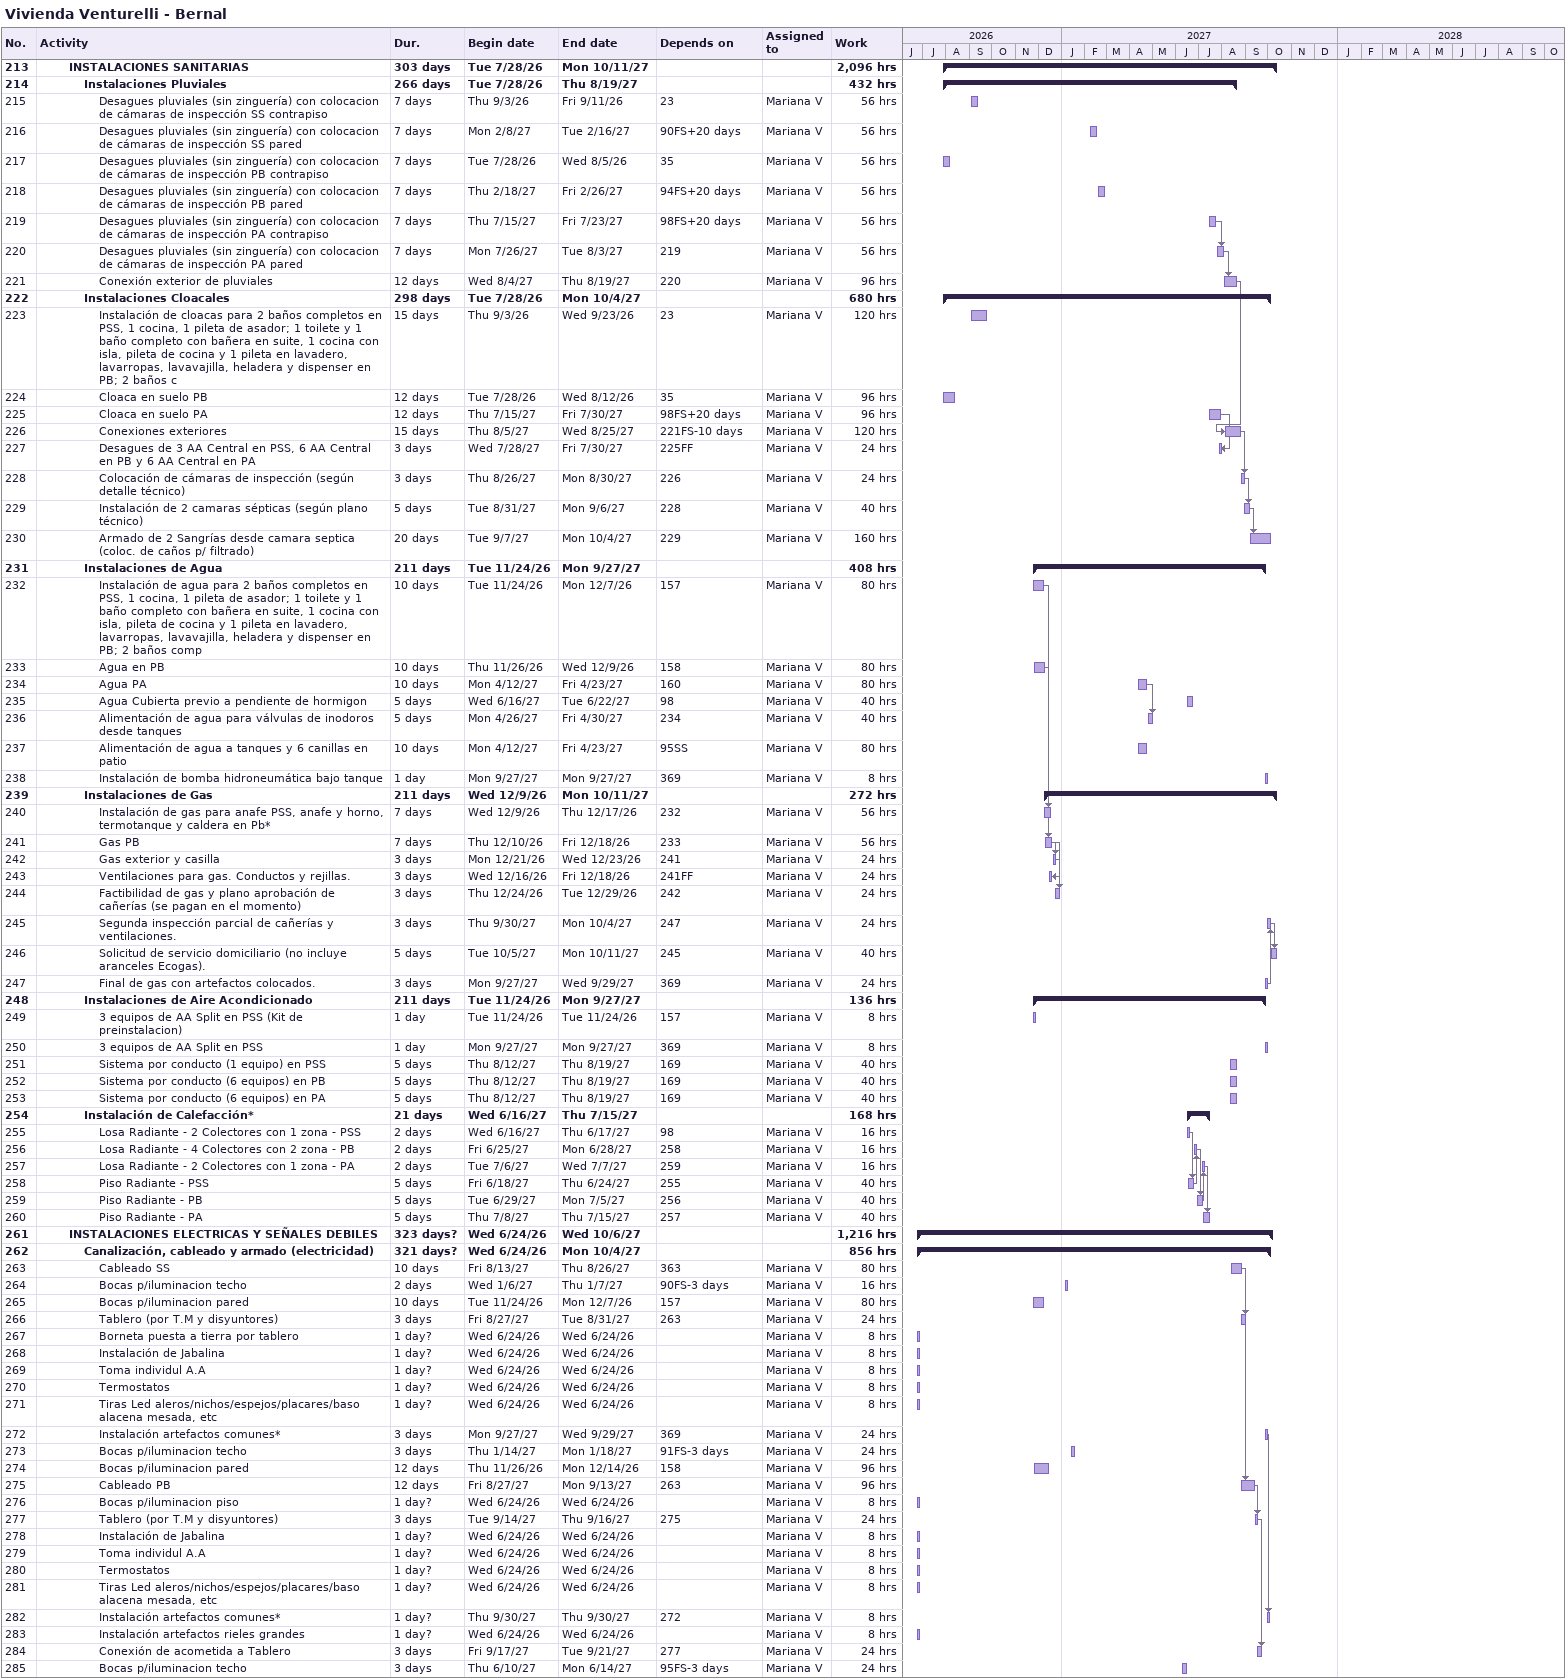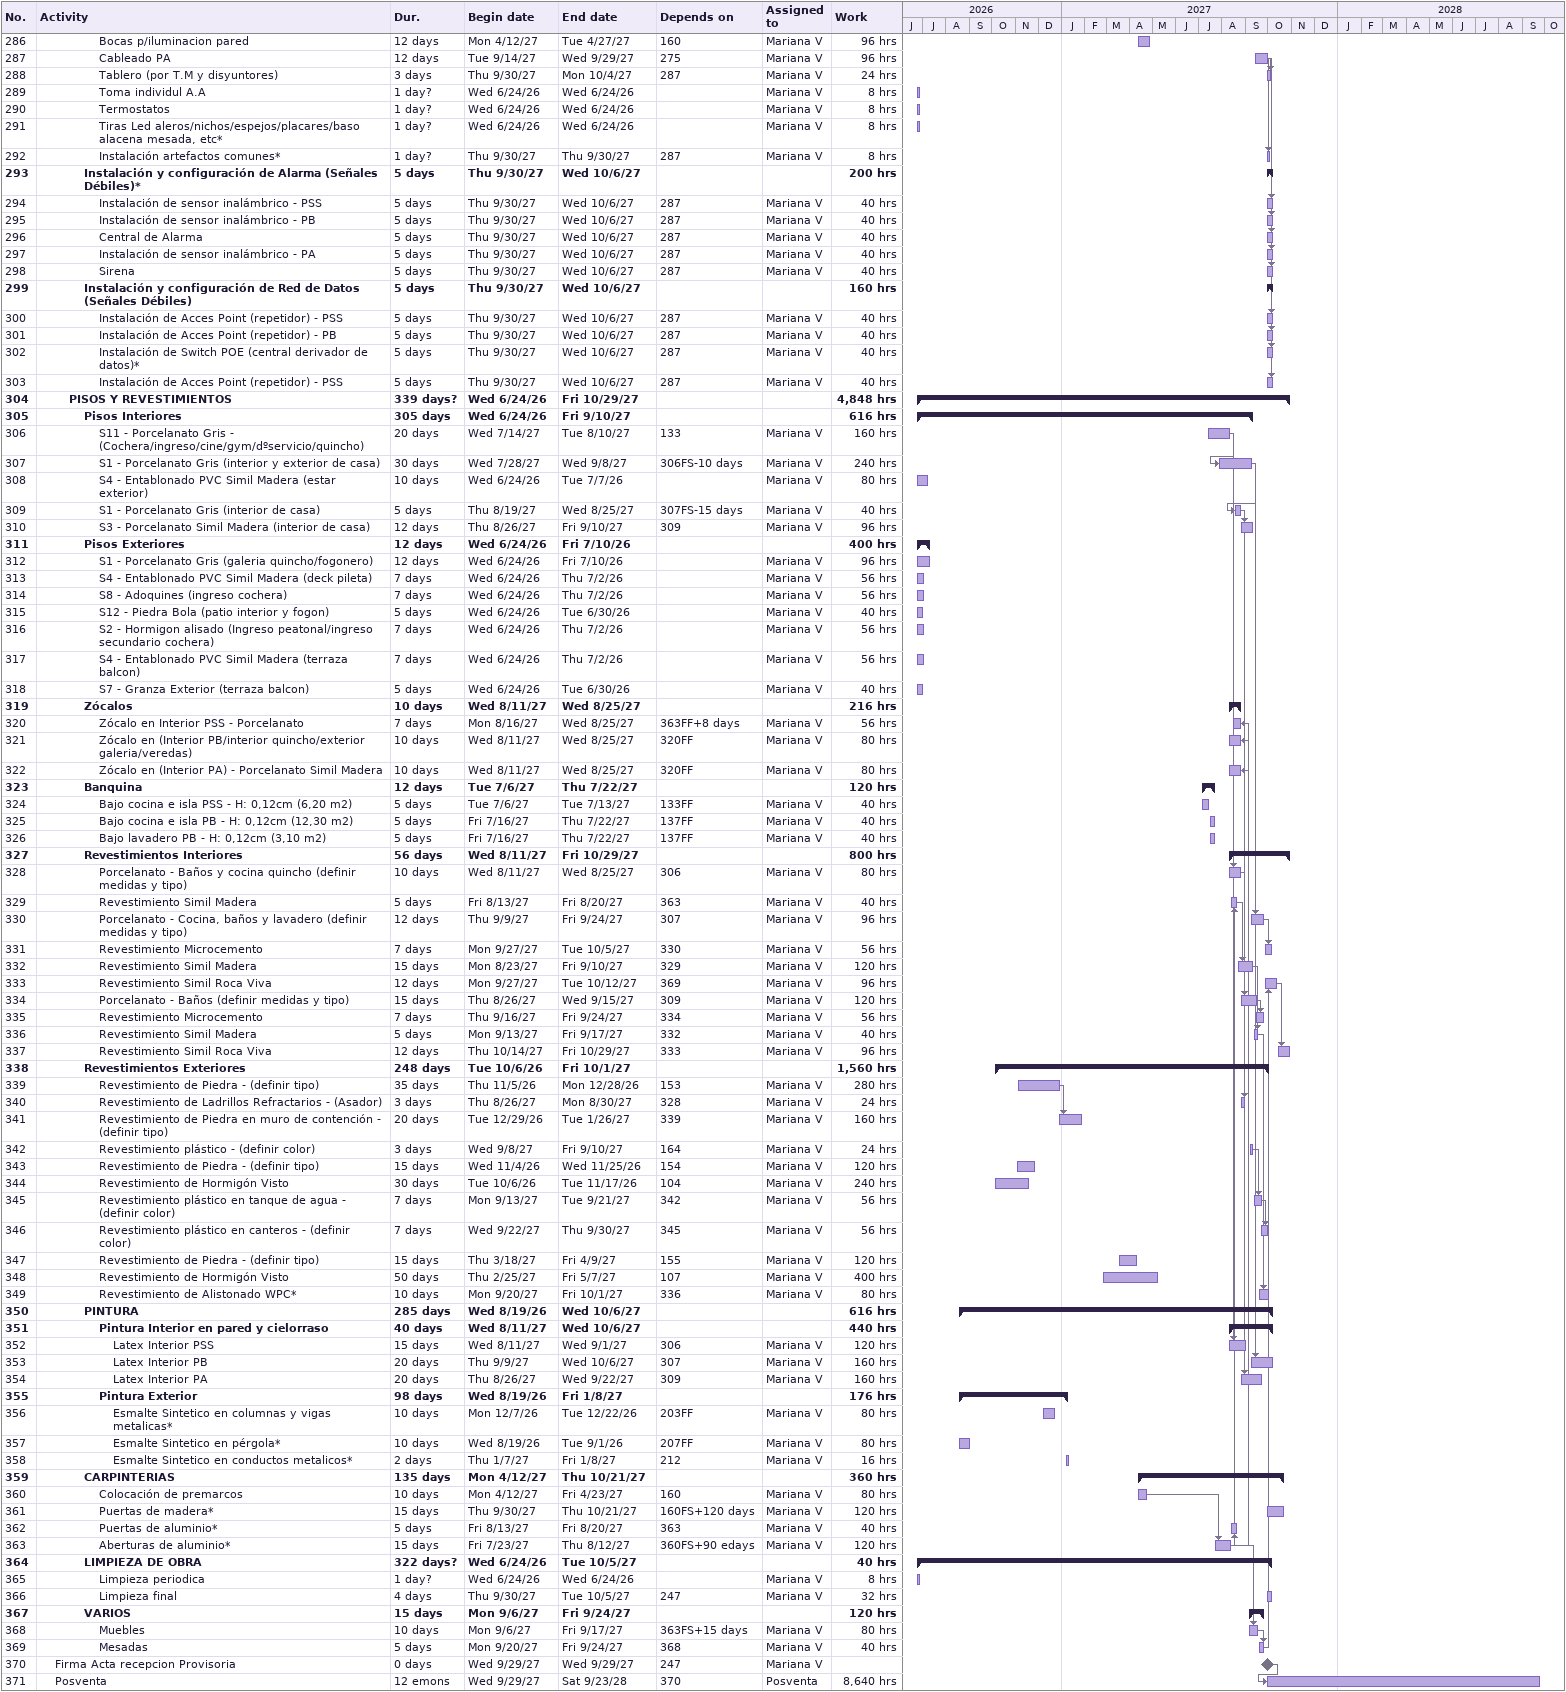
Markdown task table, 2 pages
Vivienda Venturelli - Bernal

| ID | Level | Task | Duration | Start | Finish | Predecessors | Resources | Work (h) |
|---|---|---|---|---|---|---|---|---|
| 213 | 3 | **INSTALACIONES SANITARIAS** | 303d | 2026-07-28 | 2027-10-11 |  |  | 2096 |
| 214 | 4 | **Instalaciones Pluviales** | 266d | 2026-07-28 | 2027-08-19 |  |  | 432 |
| 215 | 5 | Desagues pluviales (sin zinguería) con colocacion de cámaras de inspección SS contrapiso | 7d | 2026-09-03 | 2026-09-11 | 23 | Mariana V | 56 |
| 216 | 5 | Desagues pluviales (sin zinguería) con colocacion de cámaras de inspección SS pared | 7d | 2027-02-08 | 2027-02-16 | 90FS+20d | Mariana V | 56 |
| 217 | 5 | Desagues pluviales (sin zinguería) con colocacion de cámaras de inspección PB contrapiso | 7d | 2026-07-28 | 2026-08-05 | 35 | Mariana V | 56 |
| 218 | 5 | Desagues pluviales (sin zinguería) con colocacion de cámaras de inspección PB pared | 7d | 2027-02-18 | 2027-02-26 | 94FS+20d | Mariana V | 56 |
| 219 | 5 | Desagues pluviales (sin zinguería) con colocacion de cámaras de inspección PA contrapiso | 7d | 2027-07-15 | 2027-07-23 | 98FS+20d | Mariana V | 56 |
| 220 | 5 | Desagues pluviales (sin zinguería) con colocacion de cámaras de inspección PA pared | 7d | 2027-07-26 | 2027-08-03 | 219 | Mariana V | 56 |
| 221 | 5 | Conexión exterior de pluviales | 12d | 2027-08-04 | 2027-08-19 | 220 | Mariana V | 96 |
| 222 | 4 | **Instalaciones Cloacales** | 298d | 2026-07-28 | 2027-10-04 |  |  | 680 |
| 223 | 5 | Instalación de cloacas para 2 baños completos en PSS, 1 cocina, 1 pileta de asador; 1 toilete y 1 baño completo con bañera en suite, 1 cocina con isla, pileta de cocina y 1 pileta en lavadero, lavarropas, lavavajilla, heladera y dispenser en PB; 2 baños c | 15d | 2026-09-03 | 2026-09-23 | 23 | Mariana V | 120 |
| 224 | 5 | Cloaca en suelo PB | 12d | 2026-07-28 | 2026-08-12 | 35 | Mariana V | 96 |
| 225 | 5 | Cloaca en suelo PA | 12d | 2027-07-15 | 2027-07-30 | 98FS+20d | Mariana V | 96 |
| 226 | 5 | Conexiones exteriores | 15d | 2027-08-05 | 2027-08-25 | 221FS-10d | Mariana V | 120 |
| 227 | 5 | Desagues de 3 AA Central en PSS, 6 AA Central en PB y 6 AA Central en PA | 3d | 2027-07-28 | 2027-07-30 | 225FF | Mariana V | 24 |
| 228 | 5 | Colocación de cámaras de inspección (según detalle técnico) | 3d | 2027-08-26 | 2027-08-30 | 226 | Mariana V | 24 |
| 229 | 5 | Instalación de 2 camaras sépticas (según plano técnico) | 5d | 2027-08-31 | 2027-09-06 | 228 | Mariana V | 40 |
| 230 | 5 | Armado de 2 Sangrías desde camara septica (coloc. de caños p/ filtrado) | 20d | 2027-09-07 | 2027-10-04 | 229 | Mariana V | 160 |
| 231 | 4 | **Instalaciones de Agua** | 211d | 2026-11-24 | 2027-09-27 |  |  | 408 |
| 232 | 5 | Instalación de agua para 2 baños completos en PSS, 1 cocina, 1 pileta de asador; 1 toilete y 1 baño completo con bañera en suite, 1 cocina con isla, pileta de cocina y 1 pileta en lavadero, lavarropas, lavavajilla, heladera y dispenser en PB; 2 baños comp | 10d | 2026-11-24 | 2026-12-07 | 157 | Mariana V | 80 |
| 233 | 5 | Agua en PB | 10d | 2026-11-26 | 2026-12-09 | 158 | Mariana V | 80 |
| 234 | 5 | Agua PA | 10d | 2027-04-12 | 2027-04-23 | 160 | Mariana V | 80 |
| 235 | 5 | Agua Cubierta previo a pendiente de hormigon | 5d | 2027-06-16 | 2027-06-22 | 98 | Mariana V | 40 |
| 236 | 5 | Alimentación de agua para válvulas de inodoros desde tanques | 5d | 2027-04-26 | 2027-04-30 | 234 | Mariana V | 40 |
| 237 | 5 | Alimentación de agua a tanques y 6 canillas en patio | 10d | 2027-04-12 | 2027-04-23 | 95SS | Mariana V | 80 |
| 238 | 5 | Instalación de bomba hidroneumática bajo tanque | 1d | 2027-09-27 | 2027-09-27 | 369 | Mariana V | 8 |
| 239 | 4 | **Instalaciones de Gas** | 211d | 2026-12-09 | 2027-10-11 |  |  | 272 |
| 240 | 5 | Instalación de gas para anafe PSS, anafe y horno, termotanque y caldera en Pb* | 7d | 2026-12-09 | 2026-12-17 | 232 | Mariana V | 56 |
| 241 | 5 | Gas PB | 7d | 2026-12-10 | 2026-12-18 | 233 | Mariana V | 56 |
| 242 | 5 | Gas exterior y casilla | 3d | 2026-12-21 | 2026-12-23 | 241 | Mariana V | 24 |
| 243 | 5 | Ventilaciones para gas. Conductos y rejillas. | 3d | 2026-12-16 | 2026-12-18 | 241FF | Mariana V | 24 |
| 244 | 5 | Factibilidad de gas y plano aprobación de cañerías (se pagan en el momento) | 3d | 2026-12-24 | 2026-12-29 | 242 | Mariana V | 24 |
| 245 | 5 | Segunda inspección parcial de cañerías y ventilaciones. | 3d | 2027-09-30 | 2027-10-04 | 247 | Mariana V | 24 |
| 246 | 5 | Solicitud de servicio domiciliario (no incluye aranceles Ecogas). | 5d | 2027-10-05 | 2027-10-11 | 245 | Mariana V | 40 |
| 247 | 5 | Final de gas con artefactos colocados. | 3d | 2027-09-27 | 2027-09-29 | 369 | Mariana V | 24 |
| 248 | 4 | **Instalaciones de Aire Acondicionado** | 211d | 2026-11-24 | 2027-09-27 |  |  | 136 |
| 249 | 5 | 3 equipos de AA Split en PSS (Kit de preinstalacion) | 1d | 2026-11-24 | 2026-11-24 | 157 | Mariana V | 8 |
| 250 | 5 | 3 equipos de AA Split en PSS | 1d | 2027-09-27 | 2027-09-27 | 369 | Mariana V | 8 |
| 251 | 5 | Sistema por conducto (1 equipo) en PSS | 5d | 2027-08-12 | 2027-08-19 | 169 | Mariana V | 40 |
| 252 | 5 | Sistema por conducto (6 equipos) en PB | 5d | 2027-08-12 | 2027-08-19 | 169 | Mariana V | 40 |
| 253 | 5 | Sistema por conducto (6 equipos) en PA | 5d | 2027-08-12 | 2027-08-19 | 169 | Mariana V | 40 |
| 254 | 4 | **Instalación de Calefacción*** | 21d | 2027-06-16 | 2027-07-15 |  |  | 168 |
| 255 | 5 | Losa Radiante - 2 Colectores con 1 zona - PSS | 2d | 2027-06-16 | 2027-06-17 | 98 | Mariana V | 16 |
| 256 | 5 | Losa Radiante - 4 Colectores con 2 zona - PB | 2d | 2027-06-25 | 2027-06-28 | 258 | Mariana V | 16 |
| 257 | 5 | Losa Radiante - 2 Colectores con 1 zona - PA | 2d | 2027-07-06 | 2027-07-07 | 259 | Mariana V | 16 |
| 258 | 5 | Piso Radiante - PSS | 5d | 2027-06-18 | 2027-06-24 | 255 | Mariana V | 40 |
| 259 | 5 | Piso Radiante - PB | 5d | 2027-06-29 | 2027-07-05 | 256 | Mariana V | 40 |
| 260 | 5 | Piso Radiante - PA | 5d | 2027-07-08 | 2027-07-15 | 257 | Mariana V | 40 |
| 261 | 3 | **INSTALACIONES ELECTRICAS Y SEÑALES DEBILES** | 323d? | 2026-06-24 | 2027-10-06 |  |  | 1216 |
| 262 | 4 | **Canalización, cableado y armado (electricidad)** | 321d? | 2026-06-24 | 2027-10-04 |  |  | 856 |
| 263 | 5 | Cableado SS | 10d | 2027-08-13 | 2027-08-26 | 363 | Mariana V | 80 |
| 264 | 5 | Bocas p/iluminacion techo | 2d | 2027-01-06 | 2027-01-07 | 90FS-3d | Mariana V | 16 |
| 265 | 5 | Bocas p/iluminacion pared | 10d | 2026-11-24 | 2026-12-07 | 157 | Mariana V | 80 |
| 266 | 5 | Tablero (por T.M y disyuntores) | 3d | 2027-08-27 | 2027-08-31 | 263 | Mariana V | 24 |
| 267 | 5 | Borneta puesta a tierra por tablero | 1d? | 2026-06-24 | 2026-06-24 |  | Mariana V | 8 |
| 268 | 5 | Instalación de Jabalina | 1d? | 2026-06-24 | 2026-06-24 |  | Mariana V | 8 |
| 269 | 5 | Toma individul A.A | 1d? | 2026-06-24 | 2026-06-24 |  | Mariana V | 8 |
| 270 | 5 | Termostatos | 1d? | 2026-06-24 | 2026-06-24 |  | Mariana V | 8 |
| 271 | 5 | Tiras Led aleros/nichos/espejos/placares/baso alacena mesada, etc | 1d? | 2026-06-24 | 2026-06-24 |  | Mariana V | 8 |
| 272 | 5 | Instalación artefactos comunes* | 3d | 2027-09-27 | 2027-09-29 | 369 | Mariana V | 24 |
| 273 | 5 | Bocas p/iluminacion techo | 3d | 2027-01-14 | 2027-01-18 | 91FS-3d | Mariana V | 24 |
| 274 | 5 | Bocas p/iluminacion pared | 12d | 2026-11-26 | 2026-12-14 | 158 | Mariana V | 96 |
| 275 | 5 | Cableado PB | 12d | 2027-08-27 | 2027-09-13 | 263 | Mariana V | 96 |
| 276 | 5 | Bocas p/iluminacion piso | 1d? | 2026-06-24 | 2026-06-24 |  | Mariana V | 8 |
| 277 | 5 | Tablero (por T.M y disyuntores) | 3d | 2027-09-14 | 2027-09-16 | 275 | Mariana V | 24 |
| 278 | 5 | Instalación de Jabalina | 1d? | 2026-06-24 | 2026-06-24 |  | Mariana V | 8 |
| 279 | 5 | Toma individul A.A | 1d? | 2026-06-24 | 2026-06-24 |  | Mariana V | 8 |
| 280 | 5 | Termostatos | 1d? | 2026-06-24 | 2026-06-24 |  | Mariana V | 8 |
| 281 | 5 | Tiras Led aleros/nichos/espejos/placares/baso alacena mesada, etc | 1d? | 2026-06-24 | 2026-06-24 |  | Mariana V | 8 |
| 282 | 5 | Instalación artefactos comunes* | 1d? | 2027-09-30 | 2027-09-30 | 272 | Mariana V | 8 |
| 283 | 5 | Instalación artefactos rieles grandes | 1d? | 2026-06-24 | 2026-06-24 |  | Mariana V | 8 |
| 284 | 5 | Conexión de acometida a Tablero | 3d | 2027-09-17 | 2027-09-21 | 277 | Mariana V | 24 |
| 285 | 5 | Bocas p/iluminacion techo | 3d | 2027-06-10 | 2027-06-14 | 95FS-3d | Mariana V | 24 |
| 286 | 5 | Bocas p/iluminacion pared | 12d | 2027-04-12 | 2027-04-27 | 160 | Mariana V | 96 |
| 287 | 5 | Cableado PA | 12d | 2027-09-14 | 2027-09-29 | 275 | Mariana V | 96 |
| 288 | 5 | Tablero (por T.M y disyuntores) | 3d | 2027-09-30 | 2027-10-04 | 287 | Mariana V | 24 |
| 289 | 5 | Toma individul A.A | 1d? | 2026-06-24 | 2026-06-24 |  | Mariana V | 8 |
| 290 | 5 | Termostatos | 1d? | 2026-06-24 | 2026-06-24 |  | Mariana V | 8 |
| 291 | 5 | Tiras Led aleros/nichos/espejos/placares/baso alacena mesada, etc* | 1d? | 2026-06-24 | 2026-06-24 |  | Mariana V | 8 |
| 292 | 5 | Instalación artefactos comunes* | 1d? | 2027-09-30 | 2027-09-30 | 287 | Mariana V | 8 |
| 293 | 4 | **Instalación y configuración de Alarma (Señales Débiles)*** | 5d | 2027-09-30 | 2027-10-06 |  |  | 200 |
| 294 | 5 | Instalación de sensor inalámbrico - PSS | 5d | 2027-09-30 | 2027-10-06 | 287 | Mariana V | 40 |
| 295 | 5 | Instalación de sensor inalámbrico - PB | 5d | 2027-09-30 | 2027-10-06 | 287 | Mariana V | 40 |
| 296 | 5 | Central de Alarma | 5d | 2027-09-30 | 2027-10-06 | 287 | Mariana V | 40 |
| 297 | 5 | Instalación de sensor inalámbrico - PA | 5d | 2027-09-30 | 2027-10-06 | 287 | Mariana V | 40 |
| 298 | 5 | Sirena | 5d | 2027-09-30 | 2027-10-06 | 287 | Mariana V | 40 |
| 299 | 4 | **Instalación y configuración de Red de Datos (Señales Débiles)** | 5d | 2027-09-30 | 2027-10-06 |  |  | 160 |
| 300 | 5 | Instalación de Acces Point (repetidor) - PSS | 5d | 2027-09-30 | 2027-10-06 | 287 | Mariana V | 40 |
| 301 | 5 | Instalación de Acces Point (repetidor) - PB | 5d | 2027-09-30 | 2027-10-06 | 287 | Mariana V | 40 |
| 302 | 5 | Instalación de Switch POE (central derivador de datos)* | 5d | 2027-09-30 | 2027-10-06 | 287 | Mariana V | 40 |
| 303 | 5 | Instalación de Acces Point (repetidor) - PSS | 5d | 2027-09-30 | 2027-10-06 | 287 | Mariana V | 40 |
| 304 | 3 | **PISOS Y REVESTIMIENTOS** | 339d? | 2026-06-24 | 2027-10-29 |  |  | 4848 |
| 305 | 4 | **Pisos Interiores** | 305d | 2026-06-24 | 2027-09-10 |  |  | 616 |
| 306 | 5 | S11 - Porcelanato Gris - (Cochera/ingreso/cine/gym/dºservicio/quincho) | 20d | 2027-07-14 | 2027-08-10 | 133 | Mariana V | 160 |
| 307 | 5 | S1 - Porcelanato Gris (interior y exterior de casa) | 30d | 2027-07-28 | 2027-09-08 | 306FS-10d | Mariana V | 240 |
| 308 | 5 | S4 - Entablonado PVC Simil Madera (estar exterior) | 10d | 2026-06-24 | 2026-07-07 |  | Mariana V | 80 |
| 309 | 5 | S1 - Porcelanato Gris (interior de casa) | 5d | 2027-08-19 | 2027-08-25 | 307FS-15d | Mariana V | 40 |
| 310 | 5 | S3 - Porcelanato Simil Madera (interior de casa) | 12d | 2027-08-26 | 2027-09-10 | 309 | Mariana V | 96 |
| 311 | 4 | **Pisos Exteriores** | 12d | 2026-06-24 | 2026-07-10 |  |  | 400 |
| 312 | 5 | S1 - Porcelanato Gris (galeria quincho/fogonero) | 12d | 2026-06-24 | 2026-07-10 |  | Mariana V | 96 |
| 313 | 5 | S4 - Entablonado PVC Simil Madera (deck pileta) | 7d | 2026-06-24 | 2026-07-02 |  | Mariana V | 56 |
| 314 | 5 | S8 - Adoquines (ingreso cochera) | 7d | 2026-06-24 | 2026-07-02 |  | Mariana V | 56 |
| 315 | 5 | S12 - Piedra Bola (patio interior y fogon) | 5d | 2026-06-24 | 2026-06-30 |  | Mariana V | 40 |
| 316 | 5 | S2 - Hormigon alisado (Ingreso peatonal/ingreso secundario cochera) | 7d | 2026-06-24 | 2026-07-02 |  | Mariana V | 56 |
| 317 | 5 | S4 - Entablonado PVC Simil Madera (terraza balcon) | 7d | 2026-06-24 | 2026-07-02 |  | Mariana V | 56 |
| 318 | 5 | S7 - Granza Exterior (terraza balcon) | 5d | 2026-06-24 | 2026-06-30 |  | Mariana V | 40 |
| 319 | 4 | **Zócalos** | 10d | 2027-08-11 | 2027-08-25 |  |  | 216 |
| 320 | 5 | Zócalo en Interior PSS - Porcelanato | 7d | 2027-08-16 | 2027-08-25 | 363FF+8d | Mariana V | 56 |
| 321 | 5 | Zócalo en (Interior PB/interior quincho/exterior galeria/veredas) | 10d | 2027-08-11 | 2027-08-25 | 320FF | Mariana V | 80 |
| 322 | 5 | Zócalo en (Interior PA) - Porcelanato Simil Madera | 10d | 2027-08-11 | 2027-08-25 | 320FF | Mariana V | 80 |
| 323 | 4 | **Banquina** | 12d | 2027-07-06 | 2027-07-22 |  |  | 120 |
| 324 | 5 | Bajo cocina e isla PSS - H: 0,12cm (6,20 m2) | 5d | 2027-07-06 | 2027-07-13 | 133FF | Mariana V | 40 |
| 325 | 5 | Bajo cocina e isla PB - H: 0,12cm (12,30 m2) | 5d | 2027-07-16 | 2027-07-22 | 137FF | Mariana V | 40 |
| 326 | 5 | Bajo lavadero PB - H: 0,12cm (3,10 m2) | 5d | 2027-07-16 | 2027-07-22 | 137FF | Mariana V | 40 |
| 327 | 4 | **Revestimientos Interiores** | 56d | 2027-08-11 | 2027-10-29 |  |  | 800 |
| 328 | 5 | Porcelanato - Baños y cocina quincho (definir medidas y tipo) | 10d | 2027-08-11 | 2027-08-25 | 306 | Mariana V | 80 |
| 329 | 5 | Revestimiento Simil Madera | 5d | 2027-08-13 | 2027-08-20 | 363 | Mariana V | 40 |
| 330 | 5 | Porcelanato - Cocina, baños y lavadero (definir medidas y tipo) | 12d | 2027-09-09 | 2027-09-24 | 307 | Mariana V | 96 |
| 331 | 5 | Revestimiento Microcemento | 7d | 2027-09-27 | 2027-10-05 | 330 | Mariana V | 56 |
| 332 | 5 | Revestimiento Simil Madera | 15d | 2027-08-23 | 2027-09-10 | 329 | Mariana V | 120 |
| 333 | 5 | Revestimiento Simil Roca Viva | 12d | 2027-09-27 | 2027-10-12 | 369 | Mariana V | 96 |
| 334 | 5 | Porcelanato - Baños (definir medidas y tipo) | 15d | 2027-08-26 | 2027-09-15 | 309 | Mariana V | 120 |
| 335 | 5 | Revestimiento Microcemento | 7d | 2027-09-16 | 2027-09-24 | 334 | Mariana V | 56 |
| 336 | 5 | Revestimiento Simil Madera | 5d | 2027-09-13 | 2027-09-17 | 332 | Mariana V | 40 |
| 337 | 5 | Revestimiento Simil Roca Viva | 12d | 2027-10-14 | 2027-10-29 | 333 | Mariana V | 96 |
| 338 | 4 | **Revestimientos Exteriores** | 248d | 2026-10-06 | 2027-10-01 |  |  | 1560 |
| 339 | 5 | Revestimiento de Piedra - (definir tipo) | 35d | 2026-11-05 | 2026-12-28 | 153 | Mariana V | 280 |
| 340 | 5 | Revestimiento de Ladrillos Refractarios - (Asador) | 3d | 2027-08-26 | 2027-08-30 | 328 | Mariana V | 24 |
| 341 | 5 | Revestimiento de Piedra en muro de contención - (definir tipo) | 20d | 2026-12-29 | 2027-01-26 | 339 | Mariana V | 160 |
| 342 | 5 | Revestimiento plástico - (definir color) | 3d | 2027-09-08 | 2027-09-10 | 164 | Mariana V | 24 |
| 343 | 5 | Revestimiento de Piedra - (definir tipo) | 15d | 2026-11-04 | 2026-11-25 | 154 | Mariana V | 120 |
| 344 | 5 | Revestimiento de Hormigón Visto | 30d | 2026-10-06 | 2026-11-17 | 104 | Mariana V | 240 |
| 345 | 5 | Revestimiento plástico en tanque de agua - (definir color) | 7d | 2027-09-13 | 2027-09-21 | 342 | Mariana V | 56 |
| 346 | 5 | Revestimiento plástico en canteros - (definir color) | 7d | 2027-09-22 | 2027-09-30 | 345 | Mariana V | 56 |
| 347 | 5 | Revestimiento de Piedra - (definir tipo) | 15d | 2027-03-18 | 2027-04-09 | 155 | Mariana V | 120 |
| 348 | 5 | Revestimiento de Hormigón Visto | 50d | 2027-02-25 | 2027-05-07 | 107 | Mariana V | 400 |
| 349 | 5 | Revestimiento de Alistonado WPC* | 10d | 2027-09-20 | 2027-10-01 | 336 | Mariana V | 80 |
| 350 | 4 | **PINTURA** | 285d | 2026-08-19 | 2027-10-06 |  |  | 616 |
| 351 | 5 | **Pintura Interior en pared y cielorraso** | 40d | 2027-08-11 | 2027-10-06 |  |  | 440 |
| 352 | 6 | Latex Interior PSS | 15d | 2027-08-11 | 2027-09-01 | 306 | Mariana V | 120 |
| 353 | 6 | Latex Interior PB | 20d | 2027-09-09 | 2027-10-06 | 307 | Mariana V | 160 |
| 354 | 6 | Latex Interior PA | 20d | 2027-08-26 | 2027-09-22 | 309 | Mariana V | 160 |
| 355 | 5 | **Pintura Exterior** | 98d | 2026-08-19 | 2027-01-08 |  |  | 176 |
| 356 | 6 | Esmalte Sintetico en columnas y vigas metalicas* | 10d | 2026-12-07 | 2026-12-22 | 203FF | Mariana V | 80 |
| 357 | 6 | Esmalte Sintetico en pérgola* | 10d | 2026-08-19 | 2026-09-01 | 207FF | Mariana V | 80 |
| 358 | 6 | Esmalte Sintetico en conductos metalicos* | 2d | 2027-01-07 | 2027-01-08 | 212 | Mariana V | 16 |
| 359 | 4 | **CARPINTERIAS** | 135d | 2027-04-12 | 2027-10-21 |  |  | 360 |
| 360 | 5 | Colocación de premarcos | 10d | 2027-04-12 | 2027-04-23 | 160 | Mariana V | 80 |
| 361 | 5 | Puertas de madera* | 15d | 2027-09-30 | 2027-10-21 | 160FS+120d | Mariana V | 120 |
| 362 | 5 | Puertas de aluminio* | 5d | 2027-08-13 | 2027-08-20 | 363 | Mariana V | 40 |
| 363 | 5 | Aberturas de aluminio* | 15d | 2027-07-23 | 2027-08-12 | 360FS+90ed | Mariana V | 120 |
| 364 | 4 | **LIMPIEZA DE OBRA** | 322d? | 2026-06-24 | 2027-10-05 |  |  | 40 |
| 365 | 5 | Limpieza periodica | 1d? | 2026-06-24 | 2026-06-24 |  | Mariana V | 8 |
| 366 | 5 | Limpieza final | 4d | 2027-09-30 | 2027-10-05 | 247 | Mariana V | 32 |
| 367 | 4 | **VARIOS** | 15d | 2027-09-06 | 2027-09-24 |  |  | 120 |
| 368 | 5 | Muebles | 10d | 2027-09-06 | 2027-09-17 | 363FS+15d | Mariana V | 80 |
| 369 | 5 | Mesadas | 5d | 2027-09-20 | 2027-09-24 | 368 | Mariana V | 40 |
| 370 | 2 | Firma Acta recepcion Provisoria | 0d | 2027-09-29 | 2027-09-29 | 247 | Mariana V |  |
| 371 | 2 | Posventa | 12emo | 2027-09-29 | 2028-09-23 | 370 | Posventa | 8640 |
